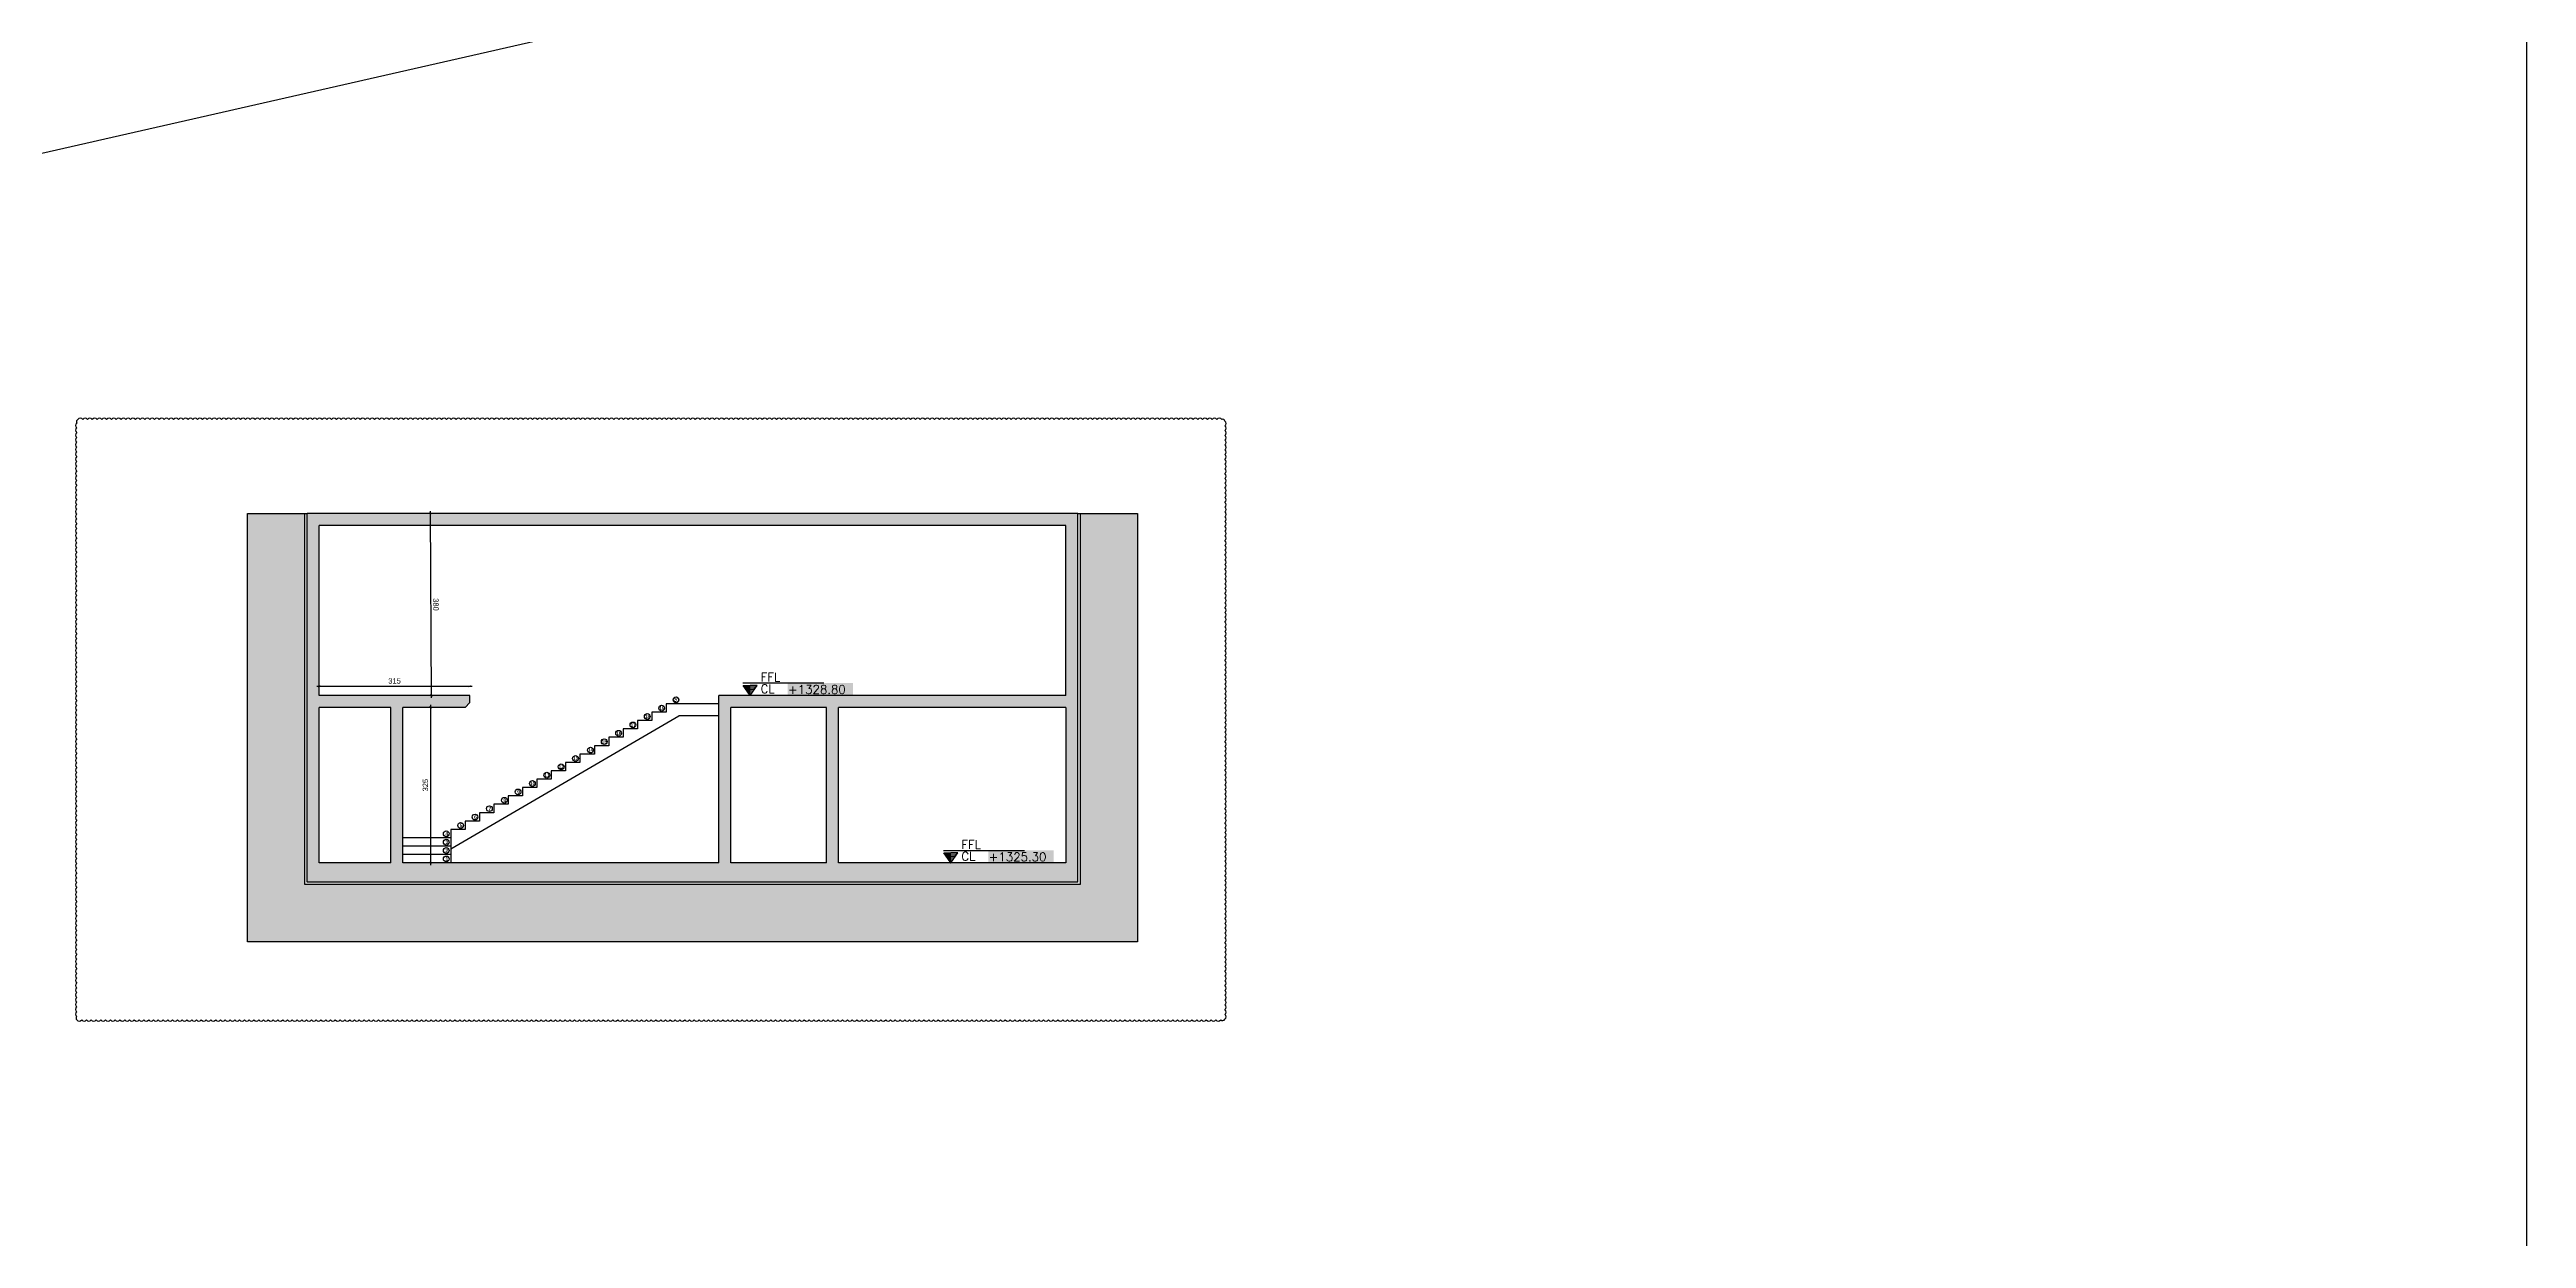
# Model space of a CAD drawing. Header units: centimetres. Extents: x 96271 to 179142, y 9855 to 112216.
# Drawn here: x 138338 to 143514, y 97565 to 100050 of the extents above; entities that cross this region are included whole.
import ezdxf

# ---------------------------------------------------------------- set-up
doc = ezdxf.new("R2010")
doc.units = ezdxf.units.CM
doc.header["$LTSCALE"] = 100
doc.header["$MEASUREMENT"] = 0
doc.header["$PDSIZE"] = 0.2
doc.layers.get('0').update_dxf_attribs({"linetype": 'CONTINUOUS'})
doc.layers.get('DEFPOINTS').update_dxf_attribs({"linetype": 'CONTINUOUS'})
for name, color, linetype in [('A-Dim', 2, 'CONTINUOUS'), ('A-Otln-Lot Limit', 4, 'CONTINUOUS'), ('A-Patt-Strcr', 8, 'CONTINUOUS'), ('A-Rev Cloud', 80, 'CONTINUOUS'), ('A-Sect-Mcut-Tiling', 51, 'CONTINUOUS'), ('A-Wall-Strctr', 6, 'CONTINUOUS'), ('plan-stair steps nbr', 224, 'CONTINUOUS')]:
    doc.layers.add(name, color=color, linetype=linetype)
doc.styles.add('ARIAL', font='arialbd.ttf')
doc.styles.add('ROMAND', font='romand.shx', dxfattribs={"height": 10})
doc.styles.get("Standard").update_dxf_attribs({"font": 'arial.ttf'})
doc.dimstyles.new('1-50', dxfattribs={"dimtxt": 11.25, "dimasz": 5, "dimexe": 5, "dimexo": 5, "dimgap": 5, "dimtad": 1, "dimdec": 1, "dimrnd": 0.5, "dimzin": 12, "dimdsep": 46, "dimtxsty": 'Standard', "dimblk": 'ARCHTICK', "dimcen": 0.09, "dimdle": 5, "dimadec": 0, "dimazin": 3, "dimtfac": 1, "dimtdec": 1, "dimtix": 1, "dimtofl": 0, "dimtmove": 1, "dimatfit": 3, "dimfxl": 5, "dimtolj": 1, "dimtzin": 0, "dimarcsym": 0})

# ---------------------------------------------------------------- blocks, each defined once
blk = doc.blocks.new('FFL-CL-SECTION')
at = {"ltscale": 111}
h = blk.add_hatch(dxfattribs=at)
h.set_pattern_fill('ACAD_ISO07W100', color=232, scale=2, style=0)
h.set_pattern_definition([(7e-15, (-164148.149, 25605.833), (0, 10), [1, -6])])
h.paths.add_polyline_path([(-1579, 487), (-1724, 487), (-1579, 278)])
h = blk.add_hatch(dxfattribs=at)
h.set_pattern_fill('ACAD_ISO07W100', color=232, scale=2, style=0)
h.set_pattern_definition([(180, (160989.661, 25605.833), (0, 10), [1, -6])])
h.paths.add_polyline_path([(-1579, 487), (-1435, 487), (-1579, 278)])
at = {"color": 7, "ltscale": 111}
for p, q in [((-44, 533), (-1735, 533)), ((-1579, 278), (-1724, 487)), ((-1724, 487), (-1579, 487)), ((-1579, 278), (-1435, 487)), ((-1435, 487), (-1579, 487))]:
    blk.add_line(p, q, dxfattribs=at)
at = {"color": 111, "ltscale": 111, "style": 'ROMAND'}
for s, p in [('FFL', (-1361, 570)), ('CL', (-1361, 327))]:
    blk.add_text(s, height=180, dxfattribs=at).set_placement(p)
for tag, p in [('FFL', (-778, 571)), ('CL', (-787, 313))]:
    blk.add_attdef(tag, p, '', height=180, dxfattribs=at)
blk = doc.blocks.new('_ArchTick')
at = {"color": 0, "linetype": 'ByBlock', "const_width": 0.15}
blk.add_lwpolyline([(-0.5, -0.5), (0.5, 0.5)], dxfattribs=at)
blk = doc.blocks.new('*D338')
at = {"layer": 'A-Dim', "color": 0, "lineweight": -2, "transparency": 16777216}
blk.add_line((139133.5, 99085.2), (139135.9, 98695.2), dxfattribs=at)
at = {"layer": 'DEFPOINTS', "color": 0, "transparency": 16777216}
for p in [(139133.5, 99080.2), (139135.9, 98700.2), (139135.9, 98700.2)]:
    blk.add_point(p, dxfattribs=at)
at = {"layer": 'A-Dim', "color": 0, "lineweight": -2, "transparency": 16777216, "xscale": 5, "yscale": 5, "zscale": 5}
for p, rotation in [((139133.5, 99080.2), 90.36136484864308), ((139135.9, 98700.2), 270.3613648486431)]:
    blk.add_blockref('_ArchTick', p, dxfattribs=dict(at, rotation=rotation))
at = {"layer": 'A-Dim', "color": 0, "transparency": 16777216, "insert": (139145.4, 98890.2), "char_height": 11.25, "attachment_point": 5, "rotation": 270.3614}
blk.add_mtext('\\A1;380', dxfattribs=at)
blk = doc.blocks.new('*D339')
at = {"layer": 'A-Dim', "color": 0, "lineweight": -2, "transparency": 16777216}
blk.add_line((139134.2, 98680.2), (139134.2, 98345.2), dxfattribs=at)
at = {"layer": 'DEFPOINTS', "color": 0, "transparency": 16777216}
for p in [(139159.2, 98675.2), (139134.2, 98350.2), (139159.2, 98350.2)]:
    blk.add_point(p, dxfattribs=at)
at = {"layer": 'A-Dim', "color": 0, "lineweight": -2, "transparency": 16777216, "xscale": 5, "yscale": 5, "zscale": 5}
for p, rotation in [((139134.2, 98675.2), 90), ((139134.2, 98350.2), 270)]:
    blk.add_blockref('_ArchTick', p, dxfattribs=dict(at, rotation=rotation))
at = {"layer": 'A-Dim', "color": 0, "transparency": 16777216, "insert": (139123.5, 98512.7), "char_height": 11.25, "attachment_point": 5, "rotation": 90}
blk.add_mtext('\\A1;325', dxfattribs=at)
blk = doc.blocks.new('*D348')
at = {"layer": 'A-Dim', "color": 0, "lineweight": -2, "transparency": 16777216}
blk.add_line((138896.6, 98719.7), (139221.6, 98719.7), dxfattribs=at)
at = {"layer": 'DEFPOINTS', "color": 0, "transparency": 16777216}
for p in [(139216.6, 98719.7), (138901.6, 98700.2), (139216.6, 98700.2)]:
    blk.add_point(p, dxfattribs=at)
at = {"layer": 'A-Dim', "color": 0, "lineweight": -2, "transparency": 16777216, "xscale": 5, "yscale": 5, "zscale": 5, "rotation": 180}
blk.add_blockref('_ArchTick', (138901.6, 98719.7), dxfattribs=at)
at = {"layer": 'A-Dim', "color": 0, "lineweight": -2, "transparency": 16777216, "xscale": 5, "yscale": 5, "zscale": 5}
blk.add_blockref('_ArchTick', (139216.6, 98719.7), dxfattribs=at)
at = {"layer": 'A-Dim', "color": 0, "transparency": 16777216, "insert": (139059.1, 98730.4), "char_height": 11.25, "attachment_point": 5}
blk.add_mtext('\\A1;315', dxfattribs=at)

msp = doc.modelspace()

# ---------------------------------------------------------------- hatches: boundary and pattern name
at = {"layer": 'A-Patt-Strcr'}
h = msp.add_hatch(dxfattribs=at)
h.set_pattern_fill('EARTH', color=256, scale=100, angle=90)
h.set_pattern_definition([(90, (129598.393, 152314.519), (-25, 25), [25, -25]), (90, (129589.018, 152314.519), (-25, 25), [25, -25]), (90, (129579.643, 152314.519), (-25, 25), [25, -25]), (180, (129576.518, 152317.644), (-25, -25), [25, -25]), (180, (129576.518, 152327.019), (-25, -25), [25, -25]), (180, (129576.518, 152336.394), (-25, -25), [25, -25])])
h.paths.add_polyline_path([(138751.559, 99080.16), (138751.559, 98185.16), (139426.559, 98185.16), (140611.559, 98185.16), (140611.559, 99080.16), (140491.559, 99080.16), (140491.559, 98305.16), (138871.559, 98305.16), (138871.559, 99080.16)])
h = msp.add_hatch(dxfattribs=at)
h.set_pattern_fill('AR-CONC', color=256, scale=2, angle=90)
h.set_pattern_definition([(140, (136447.013, 161810.4), (1.2550427, 14.3452037), [1.5, -16.5]), (85, (136447.013, 161810.4), (-15.0438427, -2.7750267), [1.2, -13.2]), (190.451444, (136447.118, 161811.595), (-13.7887998, 11.570177), [1.274804, -14.0228422]), (136.1842, (136443.013, 161810.4), (3.3103856, 21.3448266), [2.25, -24.75]), (186.635635, (136443.29, 161812.178), (-19.482372, 18.693239), [1.912207, -21.034275]), (81.184164, (136443.013, 161810.4), (-19.482372, 18.693239), [1.8, -19.8]), (111, (136444.013, 161812.4), (8.0523778, 11.938141), [1.5, -16.5]), (56, (136444.013, 161812.4), (-14.503001, 4.8663066), [1.2, -13.2]), (161.451445, (136444.684, 161813.394), (-6.450623, 16.8044475), [1.2748038, -14.0228422]), (127.5, (136447.013, 161810.3996), (-6.65787708, 0.2431971), [0, -13.04, 0, -13.4, 0, -13.25]), (97.5, (136447.013, 161810.3996), (-7.8882342, 5.26139075), [0, -7.64, 0, -12.74, 0, -5.05]), (57.5, (136447.013, 161805.9396), (0.45109743, 10.67644872), [0, -5, 0, -15.6, 0, -20.7]), (47.5, (136447.013, 161803.94), (-2.0020996, 11.6637234), [0, -6.5, 0, -10.36, 0, -14.7])])
h.paths.add_polyline_path([(140486.559, 99080.16), (138876.559, 99080.16), (138876.559, 98310.16), (140486.559, 98310.16)])
h.paths.add_polyline_path([(140461.559, 99055.16), (140461.559, 98700.16), (139736.559, 98700.16), (139736.559, 98350.16), (139076.559, 98350.16), (139076.559, 98675.16), (139206.559, 98675.16), (139216.559, 98685.16), (139216.559, 98700.16), (138901.559, 98700.16), (138901.559, 99055.16)], flags=16)
h.paths.add_polyline_path([(139816.69, 98721.049), (139802.251, 98700.16), (139787.812, 98721.049), (139802.251, 98721.049)], flags=0)
h.paths.add_polyline_path([(139961.559, 98675.16), (139961.559, 98350.16), (139761.559, 98350.16), (139761.559, 98675.16)], flags=16)
h.paths.add_polyline_path([(139176.559, 98385.16), (139176.329, 98385.16), (139176.559, 98385.294)], flags=0)
h.paths.add_polyline_path([(139986.559, 98675.16), (140461.559, 98675.16), (140461.559, 98350.16), (139986.559, 98350.16)], flags=16)
h.paths.add_polyline_path([(140207.19, 98371.049), (140221.629, 98371.049), (140236.068, 98371.049), (140221.629, 98350.16)], flags=0)
h.paths.add_polyline_path([(139051.559, 98675.16), (139051.559, 98350.16), (138901.559, 98350.16), (138901.559, 98675.16)], flags=16)
h.paths.add_polyline_path([(139880.451, 98699.162), (140017.165, 98699.162), (140017.165, 98726.162), (139880.451, 98726.162)], flags=16)
h.paths.add_polyline_path([(139822.971, 98724.89), (139873.114, 98724.89), (139873.114, 98751.89), (139822.971, 98751.89)], flags=0)
h.paths.add_polyline_path([(139822.114, 98700.604), (139860.256, 98700.604), (139860.256, 98727.604), (139822.114, 98727.604)], flags=0)
h.paths.add_polyline_path([(140299.829, 98349.162), (140436.543, 98349.162), (140436.543, 98376.162), (140299.829, 98376.162)], flags=16)
h.paths.add_polyline_path([(140242.349, 98374.89), (140292.492, 98374.89), (140292.492, 98401.89), (140242.349, 98401.89)], flags=0)
h.paths.add_polyline_path([(140241.492, 98350.604), (140279.635, 98350.604), (140279.635, 98377.604), (140241.492, 98377.604)], flags=0)
h.paths.add_polyline_path([(139349.341, 98906.031), (139349.541, 98874.185), (139372.724, 98874.331), (139372.523, 98906.177)], flags=0)
h.paths.add_polyline_path([(139352.48, 98496.721), (139352.48, 98528.568), (139329.297, 98528.568), (139329.297, 98496.721)], flags=0)
h.paths.add_polyline_path([(139241.429, 98526.695), (139315.654, 98526.695), (139315.654, 98547.56), (139241.429, 98547.56)], flags=0)
h.paths.add_polyline_path([(140212.082, 98526.529), (140309.872, 98526.529), (140309.872, 98547.394), (140212.082, 98547.394)], flags=0)
h.paths.add_polyline_path([(139781.589, 98526.529), (139879.379, 98526.529), (139879.379, 98547.394), (139781.589, 98547.394)], flags=0)
h.paths.add_polyline_path([(138904.617, 98526.522), (139051.133, 98526.522), (139051.133, 98564.262), (138904.617, 98564.262)], flags=0)
h.paths.add_polyline_path([(139537.106, 98808.487), (139634.903, 98808.487), (139634.903, 98829.352), (139537.106, 98829.352)], flags=0)

# ---------------------------------------------------------------- linework, layer by layer
for p, q in [((140461.559, 98675.16), (140461.559, 98350.16)), ((139176.559, 98350.16), (139176.559, 98350.16))]:
    msp.add_line(p, q)
msp.add_lwpolyline([(134779.288, 108490.758), (143513.832, 108490.758), (143513.832, 28763.194), (134779.288, 28763.194)], close=True)
at = {"layer": 'A-Otln-Lot Limit'}
msp.add_lwpolyline([(136358.63, 100003.381), (137049.382, 99760.839), (137736.484, 99700.241), (139969.68, 100208.803), (142228.733, 100195.091), (142638.47, 100315.364)], dxfattribs=at)
at = {"layer": 'A-Patt-Strcr'}
for points in [[(140486.559, 99080.16), (140611.559, 99080.16), (140611.559, 98185.16), (139426.559, 98185.16), (138751.559, 98185.16), (138751.559, 99080.16), (138876.559, 99080.16)], [(140491.559, 99080.16), (140491.559, 98305.16), (139731.559, 98305.16), (139731.559, 98305.16), (139406.559, 98305.16), (139406.559, 98305.16), (138871.559, 98305.16), (138871.559, 99080.16)]]:
    msp.add_lwpolyline(points, dxfattribs=at)
at = {"layer": 'A-Rev Cloud'}
msp.add_lwpolyline([(138395.338, 98022.357, 0.52056705), (138405.338, 98022.357, 0.52056705), (138415.338, 98022.357, 0.52056705), (138425.338, 98022.357, 0.52056705), (138435.338, 98022.357, 0.52056705), (138445.338, 98022.357, 0.52056705), (138455.338, 98022.357, 0.52056705), (138465.338, 98022.357, 0.52056705), (138475.338, 98022.357, 0.52056705), (138485.338, 98022.357, 0.52056705), (138495.338, 98022.357, 0.52056705), (138505.338, 98022.357, 0.52056705), (138515.338, 98022.357, 0.52056705), (138525.338, 98022.357, 0.52056705), (138535.338, 98022.357, 0.52056705), (138545.338, 98022.357, 0.52056705), (138555.338, 98022.357, 0.52056705), (138565.338, 98022.357, 0.52056705), (138575.338, 98022.357, 0.52056705), (138585.338, 98022.357, 0.52056705), (138595.338, 98022.357, 0.52056705), (138605.338, 98022.357, 0.52056705), (138615.338, 98022.357, 0.52056705), (138625.338, 98022.357, 0.52056705), (138635.338, 98022.357, 0.52056705), (138645.338, 98022.357, 0.52056705), (138655.338, 98022.357, 0.52056705), (138665.338, 98022.357, 0.52056705), (138675.338, 98022.357, 0.52056705), (138685.338, 98022.357, 0.52056705), (138695.338, 98022.357, 0.52056705), (138705.338, 98022.357, 0.52056705), (138715.338, 98022.357, 0.52056705), (138725.338, 98022.357, 0.52056705), (138735.338, 98022.357, 0.52056705), (138745.338, 98022.357, 0.52056705), (138755.338, 98022.357, 0.52056705), (138765.338, 98022.357, 0.52056705), (138775.338, 98022.357, 0.52056705), (138785.338, 98022.357, 0.52056705), (138795.338, 98022.357, 0.52056705), (138805.338, 98022.357, 0.52056705), (138815.338, 98022.357, 0.52056705), (138825.338, 98022.357, 0.52056705), (138835.338, 98022.357, 0.52056705), (138845.338, 98022.357, 0.52056705), (138855.338, 98022.357, 0.52056705), (138865.338, 98022.357, 0.52056705), (138875.338, 98022.357, 0.52056705), (138885.338, 98022.357, 0.52056705), (138895.338, 98022.357, 0.52056705), (138905.338, 98022.357, 0.52056705), (138915.338, 98022.357, 0.52056705), (138925.338, 98022.357, 0.52056705), (138935.338, 98022.357, 0.52056705), (138945.338, 98022.357, 0.52056705), (138955.338, 98022.357, 0.52056705), (138965.338, 98022.357, 0.52056705), (138975.338, 98022.357, 0.52056705), (138985.338, 98022.357, 0.52056705), (138995.338, 98022.357, 0.52056705), (139005.338, 98022.357, 0.52056705), (139015.338, 98022.357, 0.52056705), (139025.338, 98022.357, 0.52056705), (139035.338, 98022.357, 0.52056705), (139045.338, 98022.357, 0.52056705), (139055.338, 98022.357, 0.52056705), (139065.338, 98022.357, 0.52056705), (139075.338, 98022.357, 0.52056705), (139085.338, 98022.357, 0.52056705), (139095.338, 98022.357, 0.52056705), (139105.338, 98022.357, 0.52056705), (139115.338, 98022.357, 0.52056705), (139125.338, 98022.357, 0.52056705), (139135.338, 98022.357, 0.52056705), (139145.338, 98022.357, 0.52056705), (139155.338, 98022.357, 0.52056705), (139165.338, 98022.357, 0.52056705), (139175.338, 98022.357, 0.52056705), (139185.338, 98022.357, 0.52056705), (139195.338, 98022.357, 0.52056705), (139205.338, 98022.357, 0.52056705), (139215.338, 98022.357, 0.52056705), (139225.338, 98022.357, 0.52056705), (139235.338, 98022.357, 0.52056705), (139245.338, 98022.357, 0.52056705), (139255.338, 98022.357, 0.52056705), (139265.338, 98022.357, 0.52056705), (139275.338, 98022.357, 0.52056705), (139285.338, 98022.357, 0.52056705), (139295.338, 98022.357, 0.52056705), (139305.338, 98022.357, 0.52056705), (139315.338, 98022.357, 0.52056705), (139325.338, 98022.357, 0.52056705), (139335.338, 98022.357, 0.52056705), (139345.338, 98022.357, 0.52056705), (139355.338, 98022.357, 0.52056705), (139365.338, 98022.357, 0.52056705), (139375.338, 98022.357, 0.52056705), (139385.338, 98022.357, 0.52056705), (139395.338, 98022.357, 0.52056705), (139405.338, 98022.357, 0.52056705), (139415.338, 98022.357, 0.52056705), (139425.338, 98022.357, 0.52056705), (139435.338, 98022.357, 0.52056705), (139445.338, 98022.357, 0.52056705), (139455.338, 98022.357, 0.52056705), (139465.338, 98022.357, 0.52056705), (139475.338, 98022.357, 0.52056705), (139485.338, 98022.357, 0.52056705), (139495.338, 98022.357, 0.52056705), (139505.338, 98022.357, 0.52056705), (139515.338, 98022.357, 0.52056705), (139525.338, 98022.357, 0.52056705), (139535.338, 98022.357, 0.52056705), (139545.338, 98022.357, 0.52056705), (139555.338, 98022.357, 0.52056705), (139565.338, 98022.357, 0.52056705), (139575.338, 98022.357, 0.52056705), (139585.338, 98022.357, 0.52056705), (139595.338, 98022.357, 0.52056705), (139605.338, 98022.357, 0.52056705), (139615.338, 98022.357, 0.52056705), (139625.338, 98022.357, 0.52056705), (139635.338, 98022.357, 0.52056705), (139645.338, 98022.357, 0.52056705), (139655.338, 98022.357, 0.52056705), (139665.338, 98022.357, 0.52056705), (139675.338, 98022.357, 0.52056705), (139685.338, 98022.357, 0.52056705), (139695.338, 98022.357, 0.52056705), (139705.338, 98022.357, 0.52056705), (139715.338, 98022.357, 0.52056705), (139725.338, 98022.357, 0.52056705), (139735.338, 98022.357, 0.52056705), (139745.338, 98022.357, 0.52056705), (139755.338, 98022.357, 0.52056705), (139765.338, 98022.357, 0.52056705), (139775.338, 98022.357, 0.52056705), (139785.338, 98022.357, 0.52056705), (139795.338, 98022.357, 0.52056705), (139805.338, 98022.357, 0.52056705), (139815.338, 98022.357, 0.52056705), (139825.338, 98022.357, 0.52056705), (139835.338, 98022.357, 0.52056705), (139845.338, 98022.357, 0.52056705), (139855.338, 98022.357, 0.52056705), (139865.338, 98022.357, 0.52056705), (139875.338, 98022.357, 0.52056705), (139885.338, 98022.357, 0.52056705), (139895.338, 98022.357, 0.52056705), (139905.338, 98022.357, 0.52056705), (139915.338, 98022.357, 0.52056705), (139925.338, 98022.357, 0.52056705), (139935.338, 98022.357, 0.52056705), (139945.338, 98022.357, 0.52056705), (139955.338, 98022.357, 0.52056705), (139965.338, 98022.357, 0.52056705), (139975.338, 98022.357, 0.52056705), (139985.338, 98022.357, 0.52056705), (139995.338, 98022.357, 0.52056705), (140005.338, 98022.357, 0.52056705), (140015.338, 98022.357, 0.52056705), (140025.338, 98022.357, 0.52056705), (140035.338, 98022.357, 0.52056705), (140045.338, 98022.357, 0.52056705), (140055.338, 98022.357, 0.52056705), (140065.338, 98022.357, 0.52056705), (140075.338, 98022.357, 0.52056705), (140085.338, 98022.357, 0.52056705), (140095.338, 98022.357, 0.52056705), (140105.338, 98022.357, 0.52056705), (140115.338, 98022.357, 0.52056705), (140125.338, 98022.357, 0.52056705), (140135.338, 98022.357, 0.52056705), (140145.338, 98022.357, 0.52056705), (140155.338, 98022.357, 0.52056705), (140165.338, 98022.357, 0.52056705), (140175.338, 98022.357, 0.52056705), (140185.338, 98022.357, 0.52056705), (140195.338, 98022.357, 0.52056705), (140205.338, 98022.357, 0.52056705), (140215.338, 98022.357, 0.52056705), (140225.338, 98022.357, 0.52056705), (140235.338, 98022.357, 0.52056705), (140245.338, 98022.357, 0.52056705), (140255.338, 98022.357, 0.52056705), (140265.338, 98022.357, 0.52056705), (140275.338, 98022.357, 0.52056705), (140285.338, 98022.357, 0.52056705), (140295.338, 98022.357, 0.52056705), (140305.338, 98022.357, 0.52056705), (140315.338, 98022.357, 0.52056705), (140325.338, 98022.357, 0.52056705), (140335.338, 98022.357, 0.52056705), (140345.338, 98022.357, 0.52056705), (140355.338, 98022.357, 0.52056705), (140365.338, 98022.357, 0.52056705), (140375.338, 98022.357, 0.52056705), (140385.338, 98022.357, 0.52056705), (140395.338, 98022.357, 0.52056705), (140405.338, 98022.357, 0.52056705), (140415.338, 98022.357, 0.52056705), (140425.338, 98022.357, 0.52056705), (140435.338, 98022.357, 0.52056705), (140445.338, 98022.357, 0.52056705), (140455.338, 98022.357, 0.52056705), (140465.338, 98022.357, 0.52056705), (140475.338, 98022.357, 0.52056705), (140485.338, 98022.357, 0.52056705), (140495.338, 98022.357, 0.52056705), (140505.338, 98022.357, 0.52056705), (140515.338, 98022.357, 0.52056705), (140525.338, 98022.357, 0.52056705), (140535.338, 98022.357, 0.52056705), (140545.338, 98022.357, 0.52056705), (140555.338, 98022.357, 0.52056705), (140565.338, 98022.357, 0.52056705), (140575.338, 98022.357, 0.52056705), (140585.338, 98022.357, 0.52056705), (140595.338, 98022.357, 0.52056705), (140605.338, 98022.357, 0.52056705), (140615.338, 98022.357, 0.52056705), (140625.338, 98022.357, 0.52056705), (140635.338, 98022.357, 0.52056705), (140645.338, 98022.357, 0.52056705), (140655.338, 98022.357, 0.52056705), (140665.338, 98022.357, 0.52056705), (140675.338, 98022.357, 0.52056705), (140685.338, 98022.357, 0.52056705), (140695.338, 98022.357, 0.52056705), (140705.338, 98022.357, 0.52056705), (140715.338, 98022.357, 0.52056705), (140725.338, 98022.357, 0.52056705), (140735.338, 98022.357, 0.52056705), (140745.338, 98022.357, 0.52056705), (140755.338, 98022.357, 0.52056705), (140765.338, 98022.357, 0.52056705), (140775.338, 98022.357, 0.52056705), (140785.338, 98022.357, 0.52056705), (140794.093, 98023.602, 0.52056705), (140794.093, 98033.602, 0.52056705), (140794.093, 98043.602, 0.52056705), (140794.093, 98053.602, 0.52056705), (140794.093, 98063.602, 0.52056705), (140794.093, 98073.602, 0.52056705), (140794.093, 98083.602, 0.52056705), (140794.093, 98093.602, 0.52056705), (140794.093, 98103.602, 0.52056705), (140794.093, 98113.602, 0.52056705), (140794.093, 98123.602, 0.52056705), (140794.093, 98133.602, 0.52056705), (140794.093, 98143.602, 0.52056705), (140794.093, 98153.602, 0.52056705), (140794.093, 98163.602, 0.52056705), (140794.093, 98173.602, 0.52056705), (140794.093, 98183.602, 0.52056705), (140794.093, 98193.602, 0.52056705), (140794.093, 98203.602, 0.52056705), (140794.093, 98213.602, 0.52056705), (140794.093, 98223.602, 0.52056705), (140794.093, 98233.602, 0.52056705), (140794.093, 98243.602, 0.52056705), (140794.093, 98253.602, 0.52056705), (140794.093, 98263.602, 0.52056705), (140794.093, 98273.602, 0.52056705), (140794.093, 98283.602, 0.52056705), (140794.093, 98293.602, 0.52056705), (140794.093, 98303.602, 0.52056705), (140794.093, 98313.602, 0.52056705), (140794.093, 98323.602, 0.52056705), (140794.093, 98333.602, 0.52056705), (140794.093, 98343.602, 0.52056705), (140794.093, 98353.602, 0.52056705), (140794.093, 98363.602, 0.52056705), (140794.093, 98373.602, 0.52056705), (140794.093, 98383.602, 0.52056705), (140794.093, 98393.602, 0.52056705), (140794.093, 98403.602, 0.52056705), (140794.093, 98413.602, 0.52056705), (140794.093, 98423.602, 0.52056705), (140794.093, 98433.602, 0.52056705), (140794.093, 98443.602, 0.52056705), (140794.093, 98453.602, 0.52056705), (140794.093, 98463.602, 0.52056705), (140794.093, 98473.602, 0.52056705), (140794.093, 98483.602, 0.52056705), (140794.093, 98493.602, 0.52056705), (140794.093, 98503.602, 0.52056705), (140794.093, 98513.602, 0.52056705), (140794.093, 98523.602, 0.52056705), (140794.093, 98533.602, 0.52056705), (140794.093, 98543.602, 0.52056705), (140794.093, 98553.602, 0.52056705), (140794.093, 98563.602, 0.52056705), (140794.093, 98573.602, 0.52056705), (140794.093, 98583.602, 0.52056705), (140794.093, 98593.602, 0.52056705), (140794.093, 98603.602, 0.52056705), (140794.093, 98613.602, 0.52056705), (140794.093, 98623.602, 0.52056705), (140794.093, 98633.602, 0.52056705), (140794.093, 98643.602, 0.52056705), (140794.093, 98653.602, 0.52056705), (140794.093, 98663.602, 0.52056705), (140794.093, 98673.602, 0.52056705), (140794.093, 98683.602, 0.52056705), (140794.093, 98693.602, 0.52056705), (140794.093, 98703.602, 0.52056705), (140794.093, 98713.602, 0.52056705), (140794.093, 98723.602, 0.52056705), (140794.093, 98733.602, 0.52056705), (140794.093, 98743.602, 0.52056705), (140794.093, 98753.602, 0.52056705), (140794.093, 98763.602, 0.52056705), (140794.093, 98773.602, 0.52056705), (140794.093, 98783.602, 0.52056705), (140794.093, 98793.602, 0.52056705), (140794.093, 98803.602, 0.52056705), (140794.093, 98813.602, 0.52056705), (140794.093, 98823.602, 0.52056705), (140794.093, 98833.602, 0.52056705), (140794.093, 98843.602, 0.52056705), (140794.093, 98853.602, 0.52056705), (140794.093, 98863.602, 0.52056705), (140794.093, 98873.602, 0.52056705), (140794.093, 98883.602, 0.52056705), (140794.093, 98893.602, 0.52056705), (140794.093, 98903.602, 0.52056705), (140794.093, 98913.602, 0.52056705), (140794.093, 98923.602, 0.52056705), (140794.093, 98933.602, 0.52056705), (140794.093, 98943.602, 0.52056705), (140794.093, 98953.602, 0.52056705), (140794.093, 98963.602, 0.52056705), (140794.093, 98973.602, 0.52056705), (140794.093, 98983.602, 0.52056705), (140794.093, 98993.602, 0.52056705), (140794.093, 99003.602, 0.52056705), (140794.093, 99013.602, 0.52056705), (140794.093, 99023.602, 0.52056705), (140794.093, 99033.602, 0.52056705), (140794.093, 99043.602, 0.52056705), (140794.093, 99053.602, 0.52056705), (140794.093, 99063.602, 0.52056705), (140794.093, 99073.602, 0.52056705), (140794.093, 99083.602, 0.52056705), (140794.093, 99093.602, 0.52056705), (140794.093, 99103.602, 0.52056705), (140794.093, 99113.602, 0.52056705), (140794.093, 99123.602, 0.52056705), (140794.093, 99133.602, 0.52056705), (140794.093, 99143.602, 0.52056705), (140794.093, 99153.602, 0.52056705), (140794.093, 99163.602, 0.52056705), (140794.093, 99173.602, 0.52056705), (140794.093, 99183.602, 0.52056705), (140794.093, 99193.602, 0.52056705), (140794.093, 99203.602, 0.52056705), (140794.093, 99213.602, 0.52056705), (140794.093, 99223.602, 0.52056705), (140794.093, 99233.602, 0.52056705), (140794.093, 99243.602, 0.52056705), (140794.093, 99253.602, 0.52056705), (140794.093, 99263.602, 0.52056705), (140794.093, 99273.602, 0.52056705), (140787.51, 99277.018, 0.52056705), (140777.51, 99277.018, 0.52056705), (140767.51, 99277.018, 0.52056705), (140757.51, 99277.018, 0.52056705), (140747.51, 99277.018, 0.52056705), (140737.51, 99277.018, 0.52056705), (140727.51, 99277.018, 0.52056705), (140717.51, 99277.018, 0.52056705), (140707.51, 99277.018, 0.52056705), (140697.51, 99277.018, 0.52056705), (140687.51, 99277.018, 0.52056705), (140677.51, 99277.018, 0.52056705), (140667.51, 99277.018, 0.52056705), (140657.51, 99277.018, 0.52056705), (140647.51, 99277.018, 0.52056705), (140637.51, 99277.018, 0.52056705), (140627.51, 99277.018, 0.52056705), (140617.51, 99277.018, 0.52056705), (140607.51, 99277.018, 0.52056705), (140597.51, 99277.018, 0.52056705), (140587.51, 99277.018, 0.52056705), (140577.51, 99277.018, 0.52056705), (140567.51, 99277.018, 0.52056705), (140557.51, 99277.018, 0.52056705), (140547.51, 99277.018, 0.52056705), (140537.51, 99277.018, 0.52056705), (140527.51, 99277.018, 0.52056705), (140517.51, 99277.018, 0.52056705), (140507.51, 99277.018, 0.52056705), (140497.51, 99277.018, 0.52056705), (140487.51, 99277.018, 0.52056705), (140477.51, 99277.018, 0.52056705), (140467.51, 99277.018, 0.52056705), (140457.51, 99277.018, 0.52056705), (140447.51, 99277.018, 0.52056705), (140437.51, 99277.018, 0.52056705), (140427.51, 99277.018, 0.52056705), (140417.51, 99277.018, 0.52056705), (140407.51, 99277.018, 0.52056705), (140397.51, 99277.018, 0.52056705), (140387.51, 99277.018, 0.52056705), (140377.51, 99277.018, 0.52056705), (140367.51, 99277.018, 0.52056705), (140357.51, 99277.018, 0.52056705), (140347.51, 99277.018, 0.52056705), (140337.51, 99277.018, 0.52056705), (140327.51, 99277.018, 0.52056705), (140317.51, 99277.018, 0.52056705), (140307.51, 99277.018, 0.52056705), (140297.51, 99277.018, 0.52056705), (140287.51, 99277.018, 0.52056705), (140277.51, 99277.018, 0.52056705), (140267.51, 99277.018, 0.52056705), (140257.51, 99277.018, 0.52056705), (140247.51, 99277.018, 0.52056705), (140237.51, 99277.018, 0.52056705), (140227.51, 99277.018, 0.52056705), (140217.51, 99277.018, 0.52056705), (140207.51, 99277.018, 0.52056705), (140197.51, 99277.018, 0.52056705), (140187.51, 99277.018, 0.52056705), (140177.51, 99277.018, 0.52056705), (140167.51, 99277.018, 0.52056705), (140157.51, 99277.018, 0.52056705), (140147.51, 99277.018, 0.52056705), (140137.51, 99277.018, 0.52056705), (140127.51, 99277.018, 0.52056705), (140117.51, 99277.018, 0.52056705), (140107.51, 99277.018, 0.52056705), (140097.51, 99277.018, 0.52056705), (140087.51, 99277.018, 0.52056705), (140077.51, 99277.018, 0.52056705), (140067.51, 99277.018, 0.52056705), (140057.51, 99277.018, 0.52056705), (140047.51, 99277.018, 0.52056705), (140037.51, 99277.018, 0.52056705), (140027.51, 99277.018, 0.52056705), (140017.51, 99277.018, 0.52056705), (140007.51, 99277.018, 0.52056705), (139997.51, 99277.018, 0.52056705), (139987.51, 99277.018, 0.52056705), (139977.51, 99277.018, 0.52056705), (139967.51, 99277.018, 0.52056705), (139957.51, 99277.018, 0.52056705), (139947.51, 99277.018, 0.52056705), (139937.51, 99277.018, 0.52056705), (139927.51, 99277.018, 0.52056705), (139917.51, 99277.018, 0.52056705), (139907.51, 99277.018, 0.52056705), (139897.51, 99277.018, 0.52056705), (139887.51, 99277.018, 0.52056705), (139877.51, 99277.018, 0.52056705), (139867.51, 99277.018, 0.52056705), (139857.51, 99277.018, 0.52056705), (139847.51, 99277.018, 0.52056705), (139837.51, 99277.018, 0.52056705), (139827.51, 99277.018, 0.52056705), (139817.51, 99277.018, 0.52056705), (139807.51, 99277.018, 0.52056705), (139797.51, 99277.018, 0.52056705), (139787.51, 99277.018, 0.52056705), (139777.51, 99277.018, 0.52056705), (139767.51, 99277.018, 0.52056705), (139757.51, 99277.018, 0.52056705), (139747.51, 99277.018, 0.52056705), (139737.51, 99277.018, 0.52056705), (139727.51, 99277.018, 0.52056705), (139717.51, 99277.018, 0.52056705), (139707.51, 99277.018, 0.52056705), (139697.51, 99277.018, 0.52056705), (139687.51, 99277.018, 0.52056705), (139677.51, 99277.018, 0.52056705), (139667.51, 99277.018, 0.52056705), (139657.51, 99277.018, 0.52056705), (139647.51, 99277.018, 0.52056705), (139637.51, 99277.018, 0.52056705), (139627.51, 99277.018, 0.52056705), (139617.51, 99277.018, 0.52056705), (139607.51, 99277.018, 0.52056705), (139597.51, 99277.018, 0.52056705), (139587.51, 99277.018, 0.52056705), (139577.51, 99277.018, 0.52056705), (139567.51, 99277.018, 0.52056705), (139557.51, 99277.018, 0.52056705), (139547.51, 99277.018, 0.52056705), (139537.51, 99277.018, 0.52056705), (139527.51, 99277.018, 0.52056705), (139517.51, 99277.018, 0.52056705), (139507.51, 99277.018, 0.52056705), (139497.51, 99277.018, 0.52056705), (139487.51, 99277.018, 0.52056705), (139477.51, 99277.018, 0.52056705), (139467.51, 99277.018, 0.52056705), (139457.51, 99277.018, 0.52056705), (139447.51, 99277.018, 0.52056705), (139437.51, 99277.018, 0.52056705), (139427.51, 99277.018, 0.52056705), (139417.51, 99277.018, 0.52056705), (139407.51, 99277.018, 0.52056705), (139397.51, 99277.018, 0.52056705), (139387.51, 99277.018, 0.52056705), (139377.51, 99277.018, 0.52056705), (139367.51, 99277.018, 0.52056705), (139357.51, 99277.018, 0.52056705), (139347.51, 99277.018, 0.52056705), (139337.51, 99277.018, 0.52056705), (139327.51, 99277.018, 0.52056705), (139317.51, 99277.018, 0.52056705), (139307.51, 99277.018, 0.52056705), (139297.51, 99277.018, 0.52056705), (139287.51, 99277.018, 0.52056705), (139277.51, 99277.018, 0.52056705), (139267.51, 99277.018, 0.52056705), (139257.51, 99277.018, 0.52056705), (139247.51, 99277.018, 0.52056705), (139237.51, 99277.018, 0.52056705), (139227.51, 99277.018, 0.52056705), (139217.51, 99277.018, 0.52056705), (139207.51, 99277.018, 0.52056705), (139197.51, 99277.018, 0.52056705), (139187.51, 99277.018, 0.52056705), (139177.51, 99277.018, 0.52056705), (139167.51, 99277.018, 0.52056705), (139157.51, 99277.018, 0.52056705), (139147.51, 99277.018, 0.52056705), (139137.51, 99277.018, 0.52056705), (139127.51, 99277.018, 0.52056705), (139117.51, 99277.018, 0.52056705), (139107.51, 99277.018, 0.52056705), (139097.51, 99277.018, 0.52056705), (139087.51, 99277.018, 0.52056705), (139077.51, 99277.018, 0.52056705), (139067.51, 99277.018, 0.52056705), (139057.51, 99277.018, 0.52056705), (139047.51, 99277.018, 0.52056705), (139037.51, 99277.018, 0.52056705), (139027.51, 99277.018, 0.52056705), (139017.51, 99277.018, 0.52056705), (139007.51, 99277.018, 0.52056705), (138997.51, 99277.018, 0.52056705), (138987.51, 99277.018, 0.52056705), (138977.51, 99277.018, 0.52056705), (138967.51, 99277.018, 0.52056705), (138957.51, 99277.018, 0.52056705), (138947.51, 99277.018, 0.52056705), (138937.51, 99277.018, 0.52056705), (138927.51, 99277.018, 0.52056705), (138917.51, 99277.018, 0.52056705), (138907.51, 99277.018, 0.52056705), (138897.51, 99277.018, 0.52056705), (138887.51, 99277.018, 0.52056705), (138877.51, 99277.018, 0.52056705), (138867.51, 99277.018, 0.52056705), (138857.51, 99277.018, 0.52056705), (138847.51, 99277.018, 0.52056705), (138837.51, 99277.018, 0.52056705), (138827.51, 99277.018, 0.52056705), (138817.51, 99277.018, 0.52056705), (138807.51, 99277.018, 0.52056705), (138797.51, 99277.018, 0.52056705), (138787.51, 99277.018, 0.52056705), (138777.51, 99277.018, 0.52056705), (138767.51, 99277.018, 0.52056705), (138757.51, 99277.018, 0.52056705), (138747.51, 99277.018, 0.52056705), (138737.51, 99277.018, 0.52056705), (138727.51, 99277.018, 0.52056705), (138717.51, 99277.018, 0.52056705), (138707.51, 99277.018, 0.52056705), (138697.51, 99277.018, 0.52056705), (138687.51, 99277.018, 0.52056705), (138677.51, 99277.018, 0.52056705), (138667.51, 99277.018, 0.52056705), (138657.51, 99277.018, 0.52056705), (138647.51, 99277.018, 0.52056705), (138637.51, 99277.018, 0.52056705), (138627.51, 99277.018, 0.52056705), (138617.51, 99277.018, 0.52056705), (138607.51, 99277.018, 0.52056705), (138597.51, 99277.018, 0.52056705), (138587.51, 99277.018, 0.52056705), (138577.51, 99277.018, 0.52056705), (138567.51, 99277.018, 0.52056705), (138557.51, 99277.018, 0.52056705), (138547.51, 99277.018, 0.52056705), (138537.51, 99277.018, 0.52056705), (138527.51, 99277.018, 0.52056705), (138517.51, 99277.018, 0.52056705), (138507.51, 99277.018, 0.52056705), (138497.51, 99277.018, 0.52056705), (138487.51, 99277.018, 0.52056705), (138477.51, 99277.018, 0.52056705), (138467.51, 99277.018, 0.52056705), (138457.51, 99277.018, 0.52056705), (138447.51, 99277.018, 0.52056705), (138437.51, 99277.018, 0.52056705), (138427.51, 99277.018, 0.52056705), (138417.51, 99277.018, 0.52056705), (138407.51, 99277.018, 0.52056705), (138397.51, 99277.018, 0.52056705), (138395.338, 99269.19, 0.52056705), (138395.338, 99259.19, 0.52056705), (138395.338, 99249.19, 0.52056705), (138395.338, 99239.19, 0.52056705), (138395.338, 99229.19, 0.52056705), (138395.338, 99219.19, 0.52056705), (138395.338, 99209.19, 0.52056705), (138395.338, 99199.19, 0.52056705), (138395.338, 99189.19, 0.52056705), (138395.338, 99179.19, 0.52056705), (138395.338, 99169.19, 0.52056705), (138395.338, 99159.19, 0.52056705), (138395.338, 99149.19, 0.52056705), (138395.338, 99139.19, 0.52056705), (138395.338, 99129.19, 0.52056705), (138395.338, 99119.19, 0.52056705), (138395.338, 99109.19, 0.52056705), (138395.338, 99099.19, 0.52056705), (138395.338, 99089.19, 0.52056705), (138395.338, 99079.19, 0.52056705), (138395.338, 99069.19, 0.52056705), (138395.338, 99059.19, 0.52056705), (138395.338, 99049.19, 0.52056705), (138395.338, 99039.19, 0.52056705), (138395.338, 99029.19, 0.52056705), (138395.338, 99019.19, 0.52056705), (138395.338, 99009.19, 0.52056705), (138395.338, 98999.19, 0.52056705), (138395.338, 98989.19, 0.52056705), (138395.338, 98979.19, 0.52056705), (138395.338, 98969.19, 0.52056705), (138395.338, 98959.19, 0.52056705), (138395.338, 98949.19, 0.52056705), (138395.338, 98939.19, 0.52056705), (138395.338, 98929.19, 0.52056705), (138395.338, 98919.19, 0.52056705), (138395.338, 98909.19, 0.52056705), (138395.338, 98899.19, 0.52056705), (138395.338, 98889.19, 0.52056705), (138395.338, 98879.19, 0.52056705), (138395.338, 98869.19, 0.52056705), (138395.338, 98859.19, 0.52056705), (138395.338, 98849.19, 0.52056705), (138395.338, 98839.19, 0.52056705), (138395.338, 98829.19, 0.52056705), (138395.338, 98819.19, 0.52056705), (138395.338, 98809.19, 0.52056705), (138395.338, 98799.19, 0.52056705), (138395.338, 98789.19, 0.52056705), (138395.338, 98779.19, 0.52056705), (138395.338, 98769.19, 0.52056705), (138395.338, 98759.19, 0.52056705), (138395.338, 98749.19, 0.52056705), (138395.338, 98739.19, 0.52056705), (138395.338, 98729.19, 0.52056705), (138395.338, 98719.19, 0.52056705), (138395.338, 98709.19, 0.52056705), (138395.338, 98699.19, 0.52056705), (138395.338, 98689.19, 0.52056705), (138395.338, 98679.19, 0.52056705), (138395.338, 98669.19, 0.52056705), (138395.338, 98659.19, 0.52056705), (138395.338, 98649.19, 0.52056705), (138395.338, 98639.19, 0.52056705), (138395.338, 98629.19, 0.52056705), (138395.338, 98619.19, 0.52056705), (138395.338, 98609.19, 0.52056705), (138395.338, 98599.19, 0.52056705), (138395.338, 98589.19, 0.52056705), (138395.338, 98579.19, 0.52056705), (138395.338, 98569.19, 0.52056705), (138395.338, 98559.19, 0.52056705), (138395.338, 98549.19, 0.52056705), (138395.338, 98539.19, 0.52056705), (138395.338, 98529.19, 0.52056705), (138395.338, 98519.19, 0.52056705), (138395.338, 98509.19, 0.52056705), (138395.338, 98499.19, 0.52056705), (138395.338, 98489.19, 0.52056705), (138395.338, 98479.19, 0.52056705), (138395.338, 98469.19, 0.52056705), (138395.338, 98459.19, 0.52056705), (138395.338, 98449.19, 0.52056705), (138395.338, 98439.19, 0.52056705), (138395.338, 98429.19, 0.52056705), (138395.338, 98419.19, 0.52056705), (138395.338, 98409.19, 0.52056705), (138395.338, 98399.19, 0.52056705), (138395.338, 98389.19, 0.52056705), (138395.338, 98379.19, 0.52056705), (138395.338, 98369.19, 0.52056705), (138395.338, 98359.19, 0.52056705), (138395.338, 98349.19, 0.52056705), (138395.338, 98339.19, 0.52056705), (138395.338, 98329.19, 0.52056705), (138395.338, 98319.19, 0.52056705), (138395.338, 98309.19, 0.52056705), (138395.338, 98299.19, 0.52056705), (138395.338, 98289.19, 0.52056705), (138395.338, 98279.19, 0.52056705), (138395.338, 98269.19, 0.52056705), (138395.338, 98259.19, 0.52056705), (138395.338, 98249.19, 0.52056705), (138395.338, 98239.19, 0.52056705), (138395.338, 98229.19, 0.52056705), (138395.338, 98219.19, 0.52056705), (138395.338, 98209.19, 0.52056705), (138395.338, 98199.19, 0.52056705), (138395.338, 98189.19, 0.52056705), (138395.338, 98179.19, 0.52056705), (138395.338, 98169.19, 0.52056705), (138395.338, 98159.19, 0.52056705), (138395.338, 98149.19, 0.52056705), (138395.338, 98139.19, 0.52056705), (138395.338, 98129.19, 0.52056705), (138395.338, 98119.19, 0.52056705), (138395.338, 98109.19, 0.52056705), (138395.338, 98099.19, 0.52056705), (138395.338, 98089.19, 0.52056705), (138395.338, 98079.19, 0.52056705), (138395.338, 98069.19, 0.52056705), (138395.338, 98059.19, 0.52056705), (138395.338, 98049.19, 0.52056705), (138395.338, 98039.19, 0.52056705), (138395.338, 98029.19, 0.52056705)], format="xyb", close=True, dxfattribs=at)
at = {"layer": 'A-Sect-Mcut-Tiling'}
for p, q in [((139176.559, 98379.505), (139653.395, 98657.66)), ((139736.559, 98657.66), (139653.395, 98657.66)), ((139176.559, 98402.66), (139176.559, 98350.16)), ((139176.559, 98385.16), (139076.559, 98385.16)), ((139176.559, 98367.66), (139076.559, 98367.66))]:
    msp.add_line(p, q, dxfattribs=at)
msp.add_lwpolyline([(139736.559, 98682.66), (139626.559, 98682.66), (139626.559, 98665.16), (139596.559, 98665.16), (139596.559, 98647.66), (139566.559, 98647.66), (139566.559, 98630.16), (139536.559, 98630.16), (139536.559, 98612.66), (139506.559, 98612.66), (139506.559, 98595.16), (139476.559, 98595.16), (139476.559, 98577.66), (139446.559, 98577.66), (139446.559, 98560.16), (139416.559, 98560.16), (139416.559, 98542.66), (139386.559, 98542.66), (139386.559, 98525.16), (139356.559, 98525.16), (139356.559, 98507.66), (139326.559, 98507.66), (139326.559, 98490.16), (139296.559, 98490.16), (139296.559, 98472.66), (139266.559, 98472.66), (139266.559, 98455.16), (139236.559, 98455.16), (139236.559, 98437.66), (139206.559, 98437.66), (139206.559, 98420.16), (139176.559, 98420.16), (139176.559, 98402.66), (139076.559, 98402.66)], dxfattribs=at)
at = {"layer": 'A-Wall-Strctr'}
for p, q in [((140486.559, 99080.16), (138876.559, 99080.16)), ((138876.559, 98310.16), (138876.559, 99080.16)), ((140486.559, 98310.16), (140486.559, 99080.16)), ((140461.559, 99055.16), (138901.559, 99055.16)), ((138901.559, 98700.16), (138901.559, 99055.16)), ((140461.559, 98700.16), (140461.559, 99055.16)), ((139216.559, 98700.16), (138901.559, 98700.16)), ((139051.559, 98675.16), (138901.559, 98675.16)), ((138901.559, 98350.16), (138901.559, 98675.16)), ((139051.559, 98350.16), (139051.559, 98675.16)), ((139206.559, 98675.16), (139076.559, 98675.16)), ((139076.559, 98350.16), (139076.559, 98675.16)), ((139206.559, 98675.16), (139216.559, 98685.16)), ((139216.559, 98685.16), (139216.559, 98700.16)), ((140461.559, 98700.16), (139736.559, 98700.16)), ((139736.559, 98350.16), (139736.559, 98700.16)), ((139961.559, 98675.16), (139761.559, 98675.16)), ((139761.559, 98350.16), (139761.559, 98675.16)), ((139961.559, 98350.16), (139961.559, 98675.16)), ((140461.559, 98675.16), (139986.559, 98675.16)), ((139986.559, 98350.16), (139986.559, 98675.16)), ((139051.559, 98350.16), (138901.559, 98350.16)), ((139736.559, 98350.16), (139076.559, 98350.16)), ((139961.559, 98350.16), (139761.559, 98350.16)), ((140461.559, 98350.16), (139986.559, 98350.16)), ((140486.559, 98310.16), (138876.559, 98310.16))]:
    msp.add_line(p, q, dxfattribs=at)
at = {"layer": 'plan-stair steps nbr'}
for centre in [(139587.197, 98656.072), (139617.197, 98673.572), (139647.197, 98691.072), (139497.197, 98603.572), (139527.197, 98621.072), (139557.197, 98638.572), (139407.197, 98551.072), (139437.197, 98568.572), (139468.441, 98586.072), (139317.197, 98498.572), (139347.197, 98516.072), (139377.197, 98533.572), (139227.197, 98446.072), (139257.197, 98463.572), (139288.441, 98481.072), (139167.197, 98411.072), (139167.197, 98393.572), (139197.197, 98428.572), (139167.197, 98376.072), (139167.197, 98358.572)]:
    msp.add_circle(centre, 6.006, dxfattribs=at)

# ---------------------------------------------------------------- block references
ref = msp.add_blockref('FFL-CL-SECTION', (139960.175, 98672.381), dxfattribs=dict(xscale=0.1, yscale=0.1, zscale=0.1))
ref.add_attrib('CL', '+1328.80', (139881.522, 98703.662), dxfattribs={"color": 111, "ltscale": 111, "height": 18, "style": 'ROMAND'})
ref = msp.add_blockref('FFL-CL-SECTION', (140379.553, 98322.381), dxfattribs=dict(xscale=0.1, yscale=0.1, zscale=0.1))
ref.add_attrib('CL', '+1325.30', (140300.9, 98353.662), dxfattribs={"color": 111, "ltscale": 111, "height": 18, "style": 'ROMAND'})

# ---------------------------------------------------------------- texts
at = {"layer": 'plan-stair steps nbr', "char_height": 7.28, "attachment_point": 1, "style": 'ARIAL'}
for s, width, insert in [('18', 0.08483, (139581.877, 98659.74)), ('19', 0.08483, (139611.877, 98677.24)), ('20', 0.08483, (139641.877, 98694.74)), ('15', 0.08483, (139491.877, 98607.24)), ('16', 0.08483, (139521.877, 98624.74)), ('17', 0.08483, (139551.877, 98642.24)), ('12', 0.08483, (139401.877, 98554.74)), ('13', 0.08483, (139431.877, 98572.24)), ('14', 0.08483, (139463.12, 98589.74)), ('9', 0.08483, (139315.288, 98502.24)), ('10', 0.08483, (139341.877, 98519.74)), ('11', 0.08483, (139371.877, 98537.24)), ('6', 0.08483, (139225.288, 98449.74)), ('7', 0.08483, (139255.288, 98467.24)), ('8', 0.08483, (139286.531, 98484.74)), ('4', 0.08483, (139165.288, 98414.74)), ('3', 0.08483, (139165.288, 98397.24)), ('5', 0.08483, (139195.288, 98432.24)), ('2', 7.28, (139165.288, 98379.74)), ('1', 0.08483, (139165.288, 98362.24))]:
    msp.add_mtext_dynamic_manual_height_columns(s, width=width, gutter_width=0.35, heights=[0], dxfattribs=dict(at, insert=insert))

# ---------------------------------------------------------------- dimensions: what is measured, and where the dimension line sits
at = {"layer": 'A-Dim'}
for p1, p2, distance, picture, middle in [((139133.503, 99080.16), (139135.9, 98700.16), 0, '*D338', (139145.449, 98890.227)), ((138901.559, 98700.16), (139216.559, 98700.16), 19.497, '*D348', (139059.059, 98730.404)), ((139159.202, 98675.16), (139159.202, 98350.16), -25, '*D339', (139123.454, 98512.66))]:
    dim = msp.add_aligned_dim(p1=p1, p2=p2, distance=distance, dimstyle='1-50', override={"dimse1": 1, "dimse2": 1}, dxfattribs=at)
    dim.commit()
    dim.dimension.update_dxf_attribs({"geometry": picture, "text_midpoint": middle})

doc.saveas('drawing.dxf')
